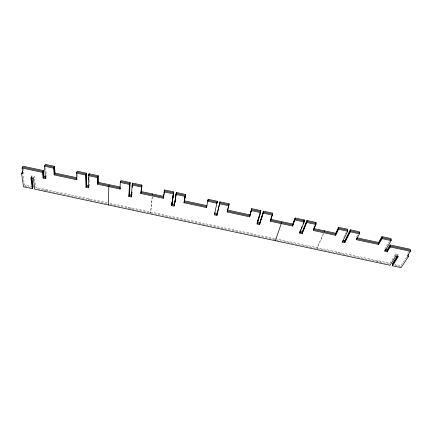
<?xml version="1.0" encoding="UTF-8"?>
<svg xmlns="http://www.w3.org/2000/svg" width="432" height="432" viewBox="0 0 432 432"><rect width="100%" height="100%" fill="white"/><g stroke="black" fill="none" stroke-linecap="round" stroke-linejoin="round"><path stroke-width="0.32" stroke-dasharray="2.16 1.62" d="M338.931 253.325L338.947 252.337M336.463 251.802L336.442 252.796L389.945 264.254M152.145 196.949L150.59 212.987L152.307 197.343M130.982 208.791L131.296 207.857M128.477 208.256L128.795 207.322M89.602 198.931L89.224 199.849L87.345 199.444M87.097 198.391L86.719 199.309L35.856 188.417M323.514 233.275L317.002 247.633L316.953 248.621L323.746 233.669M47.417 190.895L47.849 189.988M44.469 191.263L45.344 189.448M343.683 237.33L346.27 232.135M33.421 178.324L34.344 176.51L31.784 175.959L31.32 176.866L33.88 177.417M25.234 186.143L25.699 185.242M356.621 237.087L358.177 234.128M384.626 249.302L389.356 241.38M395.771 254.983L398.304 255.523L398.234 254.513L395.707 253.967L389.891 263.245L275.47 238.739M397.548 255.604L398.234 254.513M408.823 251.408L407.063 254.108L407.144 255.128M406.496 257.191L400.977 265.621L394.832 264.303M32.535 186.705L24.446 184.972L22.939 174.339M107.239 202.705L35.662 187.375L34.344 176.51M109.852 203.267L274.811 238.599M24.602 186.008L30.834 187.342M89.883 199.989L106.893 203.634M110.16 204.331L335.794 252.655M394.886 265.313L400.432 266.495M23.404 168.761L23.846 171.952M31.784 175.959L31.946 177.239M45.63 167.638L46.543 176.818M395.707 253.967L395.831 255.998M77.393 174.55L77.539 177.892M380.317 261.198L380.354 262.197M377.833 260.663L377.87 261.668M89.116 176.326L89.143 177.611M89.197 180.193L89.321 185.992"/><path stroke-width="0.65" d="M300.731 229.619L299.651 233.091L302.211 233.636L302.357 231.66L306.92 220.498L316.04 222.453L315.932 224.446L313.335 230.472L335.696 235.267L335.745 233.269L338.602 227.297L347.711 229.252L347.695 231.26L342.214 242.212L344.768 242.757L350.309 231.822L350.314 229.808L359.419 231.763L359.44 233.777L356.324 239.69L378.653 244.48L382.039 238.626L381.953 236.596L391.046 238.55L391.16 240.586L384.718 251.321L387.266 251.867L390.242 246.964L390.128 244.933L410.233 249.248L410.4 251.289L407.219 256.149L408.494 256.419L408.332 254.383M344.768 242.757L344.79 240.759L350.314 229.808M108.513 204.979L108.783 186.608L109.139 185.674M335.696 235.267L338.564 229.3L338.602 227.297M22.561 171.677L21.6 173.486L22.891 173.761L22.075 168.016L23.047 166.201L43.384 170.564L42.471 172.39L43.076 178.092L45.652 178.643L44.393 166.185L45.306 164.36L54.502 166.331L53.611 168.167L54.184 174.901L76.729 179.734L76.432 173.059L77.252 171.212L86.438 173.183L85.644 175.036L85.984 187.288L88.555 187.839L88.274 175.603L89.062 173.745L98.242 175.716L97.481 177.579L97.524 184.194L120.037 189.022L120.274 182.466L120.96 180.592L130.135 182.563L129.481 194.6L128.833 196.474L131.404 197.024L132.1 185.004L132.754 183.125L141.923 185.09L141.426 191.592L140.805 193.477L163.285 198.299L163.566 197.348L141.113 192.532L141.923 185.09M120.571 182.839L120.614 181.526L129.8 183.497L129.157 195.534L131.722 196.085M324.556 231.876L324.599 230.877M128.833 196.474L129.47 184.442L130.135 182.563M131.803 194.751L131.96 192.078M132.23 187.402L132.424 184.064L141.61 186.03L140.805 193.477M132.673 184.459L132.754 183.125M302.211 233.636L306.785 222.485L306.92 220.498M299.651 233.091L304.171 221.924L304.317 219.937L295.196 217.982L292.858 224.073L292.68 226.044L270.292 221.243L270.41 220.261L292.772 225.056L295.196 217.982M292.68 226.044L295.11 218.97L304.247 220.93L302.989 224.03M281.594 222.658L275.335 240.705M163.285 198.299L164.608 189.961L173.767 191.927L171.623 205.643L174.188 206.194L176.386 192.483L185.539 194.449L184.027 202.743L206.48 207.56L206.906 205.637L184.518 200.837M163.642 196.706L163.949 194.13M164.101 192.839L164.333 190.906L173.502 192.877L171.887 204.692L174.452 205.243L174.706 204.298L172.152 203.747M164.225 193.18L164.608 189.961M270.292 221.243L272.36 215.098L272.597 213.133L263.471 211.172L259.864 222.55L259.594 224.5L257.035 223.954L260.723 211.588L251.575 209.628L249.761 215.833L227.372 211.032M259.594 224.5L263.207 213.133L263.471 211.172M171.623 205.643L173.767 191.927M171.887 204.692L173.502 192.877M257.035 223.954L260.588 212.571L260.858 210.611L251.726 208.651L249.61 216.81L227.189 211.999L229.1 203.796L219.958 201.836L217.118 214.391L214.558 213.84M174.447 205.243L175.565 197.375M175.748 196.063L176.126 193.439L185.29 195.404L184.275 201.787L206.69 206.599M174.987 202.327L175.176 201.015M175.451 199.049L175.64 197.737M175.824 196.425L176.013 195.113M176.197 193.795L176.386 192.483M249.61 216.81L251.726 208.651M184.027 202.743L185.539 194.449M229.1 203.796L228.733 205.735L219.564 203.769L216.923 215.352L214.358 214.807L214.758 212.884L217.312 213.43L216.923 215.352M219.564 203.769L219.958 201.836M206.48 207.56L208.197 199.314L217.345 201.274L217.145 202.241L216.945 203.207L207.77 201.236L208.197 199.314M214.358 214.807L217.345 201.274M227.189 211.999L228.917 204.768L219.758 202.802M152.345 194.94L152.636 193.995M257.704 220.741L259.087 216.308M259.875 213.775L260.858 210.611M270.621 219.645L272.479 214.115L263.336 212.15L259.729 223.528L257.175 222.977M120.037 189.022L120.377 188.087L97.897 183.265L97.864 176.645L88.668 174.674M97.524 184.194L98.275 182.336L98.242 175.716M303.815 221.179L304.317 219.937M301.234 228.377L301.99 226.514M85.984 187.288L86.756 185.441L86.438 173.183M315.522 223.657L316.04 222.453M76.729 179.734L77.134 178.81L54.621 173.983L54.054 167.249L44.847 165.272M54.184 174.901L55.058 173.07L54.502 166.331M45.652 178.643L46.1 177.73M43.076 178.092L43.972 176.267L43.384 170.564M21.6 173.486L23.512 186.775L32.243 188.649L33.156 186.84L32.027 177.881M378.653 244.48L378.572 242.455L381.953 236.596M387.266 251.867L387.164 249.842L390.128 244.933M397.202 256.144L392.369 263.779L392.483 265.793L401.117 267.64L408.494 256.419M392.429 264.784L397.958 256.068M392.483 265.793L398.369 256.538L395.831 255.998L389.999 265.259L34.76 189.184L33.421 178.324L30.856 177.773L32.243 188.649M76.842 172.136L86.038 174.107L86.373 186.365L88.938 186.916M207.986 200.275L217.145 202.241M347.706 230.251L338.58 228.296L335.718 234.268L313.394 229.478L315.986 223.447L306.855 221.486L302.281 232.648L299.732 232.103M359.429 232.767L350.309 230.812L344.779 241.758L342.23 241.213M391.106 239.566L381.996 237.611L378.61 243.464L356.314 238.685M44.393 166.185L53.611 168.167M76.432 173.059L85.644 175.036M88.274 175.603L97.481 177.579M120.274 182.466L129.47 184.442M132.1 185.004L141.291 186.975M164.052 191.857L173.237 193.828M175.862 194.395L185.042 196.36M251.429 210.605L260.588 212.571M263.207 213.133L272.36 215.098M295.024 219.958L304.171 221.924M306.785 222.485L315.932 224.446M338.564 229.3L347.695 231.26M350.309 231.822L359.44 233.777M382.039 238.626L391.16 240.586M55.058 173.07L76.896 177.752M98.275 182.336L120.08 187.013M141.426 191.592L163.841 196.403M227.556 210.065L249.912 214.861M270.535 219.283L292.858 224.073M314.107 228.631L335.745 233.269M356.967 237.821L378.572 242.455M22.561 167.108L42.93 171.477L43.524 177.179L45.457 177.59M410.314 250.263L390.182 245.948L387.218 250.857L384.669 250.312M22.075 168.016L42.471 172.39M390.242 246.964L410.4 251.289M43.972 176.267L45.257 176.542M86.756 185.441L88.679 185.852M129.481 194.6L131.404 195.01M257.31 222.005L259.864 222.55M299.808 231.115L302.357 231.66M342.878 240.349L344.79 240.759M385.258 249.437L387.164 249.842M22.081 172.579L23.371 172.854M31.401 177.503L32.702 187.742M88.738 177.892L88.781 179.825M89.062 173.745L89.089 175.036"/></g></svg>
